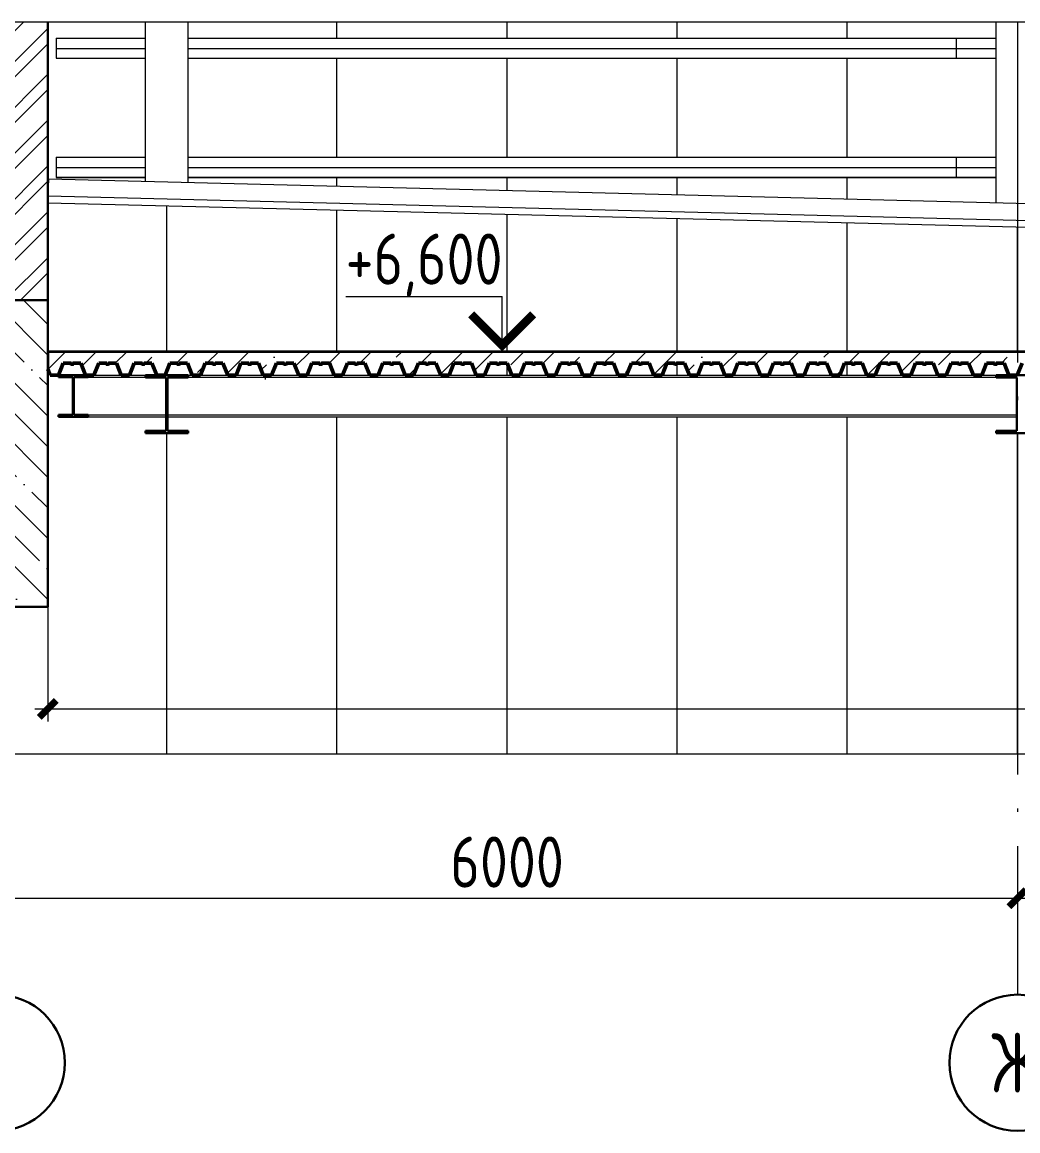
# Model space of a CAD drawing. Extents: x -965262 to 1142518, y -357520 to 71675.
# Drawn here: x 606174 to 612026, y -233089 to -226576 of the extents above; entities that cross this region are included whole.
import ezdxf

# ---------------------------------------------------------------- set-up
doc = ezdxf.new("R2010")
doc.units = 0
doc.header["$LTSCALE"] = 10
doc.linetypes.add('DOTE', pattern=[2.42, 2, -0.2, 0.02, -0.2])
doc.layers.get('0').update_dxf_attribs({"linetype": 'CONTINUOUS', "lineweight": 30})
doc.layers.get('Defpoints').update_dxf_attribs({"linetype": 'CONTINUOUS'})
doc.layers.add('DOTE', color=7, linetype='DOTE', lineweight=9)
doc.layers.add('полы', color=3, linetype='CONTINUOUS', lineweight=35)
doc.styles.add('GOST 2.304', font='isocpeur.ttf', dxfattribs={"width": 0.75, "height": 250})
doc.styles.add('ГОСТ 2м', font='isocpeur.ttf', dxfattribs={"width": 0.8, "height": 250})
doc.dimstyles.new('ГОСТ 2м', dxfattribs={"dimtxt": 250, "dimasz": 100, "dimexe": 75, "dimexo": 150, "dimgap": 62.5, "dimtad": 1, "dimdec": 0, "dimtxsty": 'ГОСТ 2м', "dimblk": 'ARCHTICK', "dimcen": 150, "dimdle": 75, "dimclrd": 256, "dimclre": 256, "dimclrt": 256, "dimadec": 0, "dimazin": 0, "dimtfac": 1, "dimtdec": 0, "dimtmove": 0, "dimatfit": 3, "dimldrblk": 'OBLIQUE', "dimfxl": 1, "dimlwd": 15, "dimlwe": 15, "dimarcsym": 0})

# ---------------------------------------------------------------- blocks, each defined once
blk = doc.blocks.new('_ArchTick')
at = {"color": 0, "linetype": 'ByBlock', "lineweight": 0, "const_width": 0.4}
blk.add_lwpolyline([(-0.5, -0.5), (0.5, 0.5)], dxfattribs=at)
blk = doc.blocks.new('*D2166')
at = {"lineweight": 15, "ltscale": 100, "transparency": 16777216}
for p, q in [((606024, -231572.5), (606024, -231647.5)), ((612024, -231572.5), (612024, -231647.5)), ((605949, -231722.5), (612099, -231722.5))]:
    blk.add_line(p, q, dxfattribs=at)
at = {"layer": 'Defpoints', "color": 0, "lineweight": 15, "ltscale": 100, "transparency": 16777216}
for p in [(606024, -231722.5), (612024, -231722.5), (612024, -231722.5)]:
    blk.add_point(p, dxfattribs=at)
at = {"lineweight": 15, "ltscale": 100, "transparency": 16777216, "xscale": 100, "yscale": 100, "zscale": 100, "rotation": 180}
blk.add_blockref('_ArchTick', (606024, -231722.5), dxfattribs=at)
at = {"lineweight": 15, "ltscale": 100, "transparency": 16777216, "xscale": 100, "yscale": 100, "zscale": 100}
blk.add_blockref('_ArchTick', (612024, -231722.5), dxfattribs=at)
at = {"lineweight": 15, "ltscale": 100, "transparency": 16777216, "insert": (609024, -231510), "char_height": 250, "attachment_point": 5, "style": 'ГОСТ 2м'}
blk.add_mtext('{\\H1.2x;6000}', dxfattribs=at)
blk = doc.blocks.new('_Oblique')
at = {"color": 0, "linetype": 'ByBlock', "lineweight": -2}
blk.add_line((-0.5, -0.5), (0.5, 0.5), dxfattribs=at)
blk = doc.blocks.new('*D2167')
at = {"lineweight": 15, "ltscale": 100, "transparency": 16777216}
for p, q in [((612024, -231572.5), (612024, -231647.5)), ((618024, -231572.5), (618024, -231647.5)), ((611949, -231722.5), (618099, -231722.5))]:
    blk.add_line(p, q, dxfattribs=at)
at = {"layer": 'Defpoints', "color": 0, "lineweight": 15, "ltscale": 100, "transparency": 16777216}
for p in [(612024, -231722.5), (618024, -231722.5), (618024, -231722.5)]:
    blk.add_point(p, dxfattribs=at)
at = {"lineweight": 15, "ltscale": 100, "transparency": 16777216, "xscale": 100, "yscale": 100, "zscale": 100, "rotation": 180}
blk.add_blockref('_ArchTick', (612024, -231722.5), dxfattribs=at)
at = {"lineweight": 15, "ltscale": 100, "transparency": 16777216, "xscale": 100, "yscale": 100, "zscale": 100}
blk.add_blockref('_ArchTick', (618024, -231722.5), dxfattribs=at)
at = {"lineweight": 15, "ltscale": 100, "transparency": 16777216, "insert": (615024, -231510), "char_height": 250, "attachment_point": 5, "style": 'ГОСТ 2м'}
blk.add_mtext('{\\H1.2x;6000}', dxfattribs=at)
blk = doc.blocks.new('*D2168')
at = {"lineweight": 15, "transparency": 16777216}
for p, q in [((606324, -228659.7), (606324, -230684.7)), ((618359, -228659.7), (618359, -230684.7)), ((606249, -230609.7), (618434, -230609.7))]:
    blk.add_line(p, q, dxfattribs=at)
at = {"layer": 'Defpoints', "color": 0, "lineweight": 15, "transparency": 16777216}
for p in [(606324, -228509.7), (618359, -228509.7), (618359, -230609.7)]:
    blk.add_point(p, dxfattribs=at)
at = {"lineweight": 15, "transparency": 16777216, "xscale": 100, "yscale": 100, "zscale": 100, "rotation": 180}
blk.add_blockref('_ArchTick', (606324, -230609.7), dxfattribs=at)
at = {"lineweight": 15, "transparency": 16777216, "xscale": 100, "yscale": 100, "zscale": 100}
blk.add_blockref('_ArchTick', (618359, -230609.7), dxfattribs=at)
at = {"lineweight": 15, "transparency": 16777216, "insert": (612529.2, -230397.2), "char_height": 250, "attachment_point": 5, "style": 'ГОСТ 2м'}
blk.add_mtext('{\\H1.2x;12035}', dxfattribs=at)

msp = doc.modelspace()

# ---------------------------------------------------------------- hatches: boundary and pattern name
at = {"lineweight": 15}
h = msp.add_hatch(dxfattribs=at)
h.set_pattern_fill('ANSI32', color=256, scale=20)
h.set_pattern_definition([(45, (606226.82, -226709.46), (-134.704, 134.704), []), (45, (606316.62, -226709.46), (-134.704, 134.704), [])])
h.paths.add_polyline_path([(606324, -226575.7), (606024, -226575.7), (606024, -226875.7), (606324, -226875.7)])
h.paths.add_polyline_path([(606324, -226875.7), (606024, -226875.7), (606024, -228209.7), (606324, -228209.7)])
h = msp.add_hatch(dxfattribs=at)
h.set_pattern_fill('ANSI35', color=256, scale=40, angle=90)
h.set_pattern_definition([(135, (493303.75, -227225.95), (-179.6051, -179.6051), []), (135, (493303.75, -227046.35), (-179.6051, -179.6051), [317.5, -63.5, 0, -63.5])])
h.paths.add_polyline_path([(606324, -228209.7), (606024, -228209.7), (606024, -230009.7), (606324, -230009.7)])
at = {"layer": 'полы', "lineweight": 15}
h = msp.add_hatch(dxfattribs=at)
h.set_pattern_fill('ANSI35', color=256, scale=40)
h.set_pattern_definition([(45, (618250.5, -228543.77), (-179.605, 179.605), []), (45, (618430.1, -228543.77), (-179.605, 179.605), [317.5, -63.5, 0, -63.5])])
h.paths.add_polyline_path([(618359, -228509.7), (618024, -228509.7), (618024, -228640.8), (618027.6, -228649.7), (618076.5, -228649.7), (618104.6, -228578.4), (618146.4, -228578.4, -0.216364), (618149.7, -228579.9), (618150.8, -228583.2, 0.538865), (618162, -228583.2), (618163.1, -228579.9, -0.216364), (618166.4, -228578.4), (618208.2, -228578.4), (618236.3, -228649.7), (618285.3, -228649.7), (618313.4, -228578.4), (618355.1, -228578.4, -0.274372), (618359, -228580.7)])
h.paths.add_polyline_path([(612024, -228509.7), (606324, -228509.7), (606324, -228614.1), (606338.1, -228649.7), (606387.1, -228649.7), (606415.2, -228578.4), (606460.4, -228578.4, 0.811457), (606472.5, -228583.2, -0.436348), (606477, -228578.4), (606518.7, -228578.4), (606546.8, -228649.7), (606595.8, -228649.7), (606623.9, -228578.4), (606669.1, -228578.4, 0.811457), (606681.3, -228583.2, -0.436348), (606685.7, -228578.4), (606727.5, -228578.4), (606755.6, -228649.7), (606804.6, -228649.7), (606832.7, -228578.4), (606877.9, -228578.4, 0.811457), (606890, -228583.2, -0.436348), (606894.5, -228578.4), (606936.2, -228578.4), (606964.3, -228649.7), (607013.3, -228649.7), (607041.4, -228578.4), (607086.6, -228578.4, 0.811457), (607098.8, -228583.2, -0.436348), (607103.2, -228578.4), (607144.9, -228578.4), (607173.1, -228649.7), (607222, -228649.7), (607250.2, -228578.4), (607295.3, -228578.4, 0.811457), (607307.5, -228583.2, -0.436348), (607311.9, -228578.4), (607353.7, -228578.4), (607381.8, -228649.7), (607430.8, -228649.7), (607458.9, -228578.4), (607504.1, -228578.4, 0.811457), (607516.2, -228583.2, -0.436348), (607520.7, -228578.4), (607562.4, -228578.4), (607590.5, -228649.7), (607639.5, -228649.7), (607667.6, -228578.4), (607712.8, -228578.4, 0.811457), (607725, -228583.2, -0.436348), (607729.4, -228578.4), (607771.2, -228578.4), (607799.3, -228649.7), (607848.3, -228649.7), (607876.4, -228578.4), (607921.6, -228578.4, 0.811457), (607933.7, -228583.2, -0.436348), (607938.2, -228578.4), (607979.9, -228578.4), (608008, -228649.7), (608057, -228649.7), (608085.1, -228578.4), (608130.3, -228578.4, 0.811457), (608142.5, -228583.2, -0.436348), (608146.9, -228578.4), (608188.7, -228578.4), (608216.8, -228649.7), (608265.7, -228649.7), (608293.9, -228578.4), (608339, -228578.4, 0.811457), (608351.2, -228583.2, -0.436348), (608355.6, -228578.4), (608397.4, -228578.4), (608425.5, -228649.7), (608474.5, -228649.7), (608502.6, -228578.4), (608547.8, -228578.4, 0.811457), (608559.9, -228583.2, -0.436348), (608564.4, -228578.4), (608606.1, -228578.4), (608634.2, -228649.7), (608683.2, -228649.7), (608711.3, -228578.4), (608756.5, -228578.4, 0.811457), (608768.7, -228583.2, -0.436348), (608773.1, -228578.4), (608814.9, -228578.4), (608843, -228649.7), (608892, -228649.7), (608920.1, -228578.4), (608965.3, -228578.4, 0.811457), (608977.4, -228583.2, -0.436348), (608981.9, -228578.4), (609023.6, -228578.4), (609051.7, -228649.7), (609100.7, -228649.7), (609128.8, -228578.4), (609174, -228578.4, 0.811457), (609186.2, -228583.2, -0.436348), (609190.6, -228578.4), (609232.4, -228578.4), (609260.5, -228649.7), (609309.4, -228649.7), (609337.6, -228578.4), (609382.7, -228578.4, 0.811457), (609394.9, -228583.2, -0.436348), (609399.3, -228578.4), (609441.1, -228578.4), (609469.2, -228649.7), (609518.2, -228649.7), (609546.3, -228578.4), (609591.5, -228578.4, 0.811457), (609603.6, -228583.2, -0.436348), (609608.1, -228578.4), (609649.8, -228578.4), (609677.9, -228649.7), (609726.9, -228649.7), (609755, -228578.4), (609800.2, -228578.4, 0.811457), (609812.4, -228583.2, -0.436348), (609816.8, -228578.4), (609858.6, -228578.4), (609886.7, -228649.7), (609935.7, -228649.7), (609963.8, -228578.4), (610009, -228578.4, 0.811457), (610021.1, -228583.2, -0.436348), (610025.6, -228578.4), (610067.3, -228578.4), (610095.4, -228649.7), (610144.4, -228649.7), (610172.5, -228578.4), (610217.7, -228578.4, 0.811457), (610229.9, -228583.2, -0.436348), (610234.3, -228578.4), (610276.1, -228578.4), (610304.2, -228649.7), (610353.1, -228649.7), (610381.3, -228578.4), (610426.4, -228578.4, 0.811457), (610438.6, -228583.2, -0.436348), (610443, -228578.4), (610484.8, -228578.4), (610512.9, -228649.7), (610561.9, -228649.7), (610590, -228578.4), (610635.2, -228578.4, 0.811457), (610647.3, -228583.2, -0.436348), (610651.8, -228578.4), (610693.5, -228578.4), (610721.6, -228649.7), (610770.6, -228649.7), (610798.7, -228578.4), (610843.9, -228578.4, 0.811457), (610856.1, -228583.2, -0.436348), (610860.5, -228578.4), (610902.3, -228578.4), (610930.4, -228649.7), (610979.4, -228649.7), (611007.5, -228578.4), (611052.7, -228578.4, 0.811457), (611064.8, -228583.2, -0.436348), (611069.3, -228578.4), (611111, -228578.4), (611139.1, -228649.7), (611188.1, -228649.7), (611216.2, -228578.4), (611261.4, -228578.4, 0.811457), (611273.6, -228583.2, -0.436348), (611278, -228578.4), (611319.8, -228578.4), (611347.9, -228649.7), (611396.8, -228649.7), (611425, -228578.4), (611470.1, -228578.4, 0.811457), (611482.3, -228583.2, -0.436348), (611486.7, -228578.4), (611528.5, -228578.4), (611556.6, -228649.7), (611605.6, -228649.7), (611633.7, -228578.4), (611678.9, -228578.4, 0.811457), (611691, -228583.2, -0.436348), (611695.5, -228578.4), (611737.2, -228578.4), (611765.3, -228649.7), (611814.3, -228649.7), (611842.4, -228578.4), (611887.6, -228578.4, 0.811457), (611899.8, -228583.2, -0.436348), (611904.2, -228578.4), (611946, -228578.4), (611974.1, -228649.7), (612023.1, -228649.7), (612024, -228647.2)])
h.paths.add_polyline_path([(618024, -228509.7), (612024, -228509.7), (612024, -228647.2), (612051.2, -228578.4), (612096.4, -228578.4, 0.811457), (612108.5, -228583.2, -0.436348), (612113, -228578.4), (612154.7, -228578.4), (612182.8, -228649.7), (612231.8, -228649.7), (612259.9, -228578.4), (612305.1, -228578.4, 0.811457), (612317.3, -228583.2, -0.436348), (612321.7, -228578.4), (612363.5, -228578.4), (612391.6, -228649.7), (612440.5, -228649.7), (612468.7, -228578.4), (612513.8, -228578.4, 0.811457), (612526, -228583.2, -0.436348), (612530.4, -228578.4), (612572.2, -228578.4), (612600.3, -228649.7), (612649.3, -228649.7), (612677.4, -228578.4), (612722.6, -228578.4, 0.811457), (612734.7, -228583.2, -0.436348), (612739.2, -228578.4), (612780.9, -228578.4), (612809, -228649.7), (612858, -228649.7), (612886.1, -228578.4), (612931.3, -228578.4, 0.811457), (612943.5, -228583.2, -0.436348), (612947.9, -228578.4), (612989.7, -228578.4), (613017.8, -228649.7), (613066.8, -228649.7), (613094.9, -228578.4), (613140.1, -228578.4, 0.811457), (613152.2, -228583.2, -0.436348), (613156.7, -228578.4), (613198.4, -228578.4), (613226.5, -228649.7), (613275.5, -228649.7), (613303.6, -228578.4), (613348.8, -228578.4, 0.811457), (613361, -228583.2, -0.436348), (613365.4, -228578.4), (613407.2, -228578.4), (613435.3, -228649.7), (613484.3, -228649.7), (613512.4, -228578.4), (613557.5, -228578.4, 0.811457), (613569.7, -228583.2, -0.436348), (613574.1, -228578.4), (613615.9, -228578.4), (613644, -228649.7), (613693, -228649.7), (613721.1, -228578.4), (613766.3, -228578.4, 0.811457), (613778.4, -228583.2, -0.436348), (613782.9, -228578.4), (613824.6, -228578.4), (613852.7, -228649.7), (613901.7, -228649.7), (613929.8, -228578.4), (613975, -228578.4, 0.811457), (613987.2, -228583.2, -0.436348), (613991.6, -228578.4), (614033.4, -228578.4), (614061.5, -228649.7), (614110.5, -228649.7), (614138.6, -228578.4), (614183.8, -228578.4, 0.811457), (614195.9, -228583.2, -0.436348), (614200.4, -228578.4), (614242.1, -228578.4), (614270.2, -228649.7), (614319.2, -228649.7), (614347.3, -228578.4), (614392.5, -228578.4, 0.811457), (614404.7, -228583.2, -0.436348), (614409.1, -228578.4), (614450.9, -228578.4), (614479, -228649.7), (614528, -228649.7), (614556.1, -228578.4), (614601.2, -228578.4, 0.811457), (614613.4, -228583.2, -0.436348), (614617.8, -228578.4), (614659.6, -228578.4), (614687.7, -228649.7), (614736.7, -228649.7), (614764.8, -228578.4), (614810, -228578.4, 0.811457), (614822.1, -228583.2, -0.436348), (614826.6, -228578.4), (614868.3, -228578.4), (614896.4, -228649.7), (614945.4, -228649.7), (614973.5, -228578.4), (615018.7, -228578.4, 0.811457), (615030.9, -228583.2, -0.436348), (615035.3, -228578.4), (615077.1, -228578.4), (615105.2, -228649.7), (615154.2, -228649.7), (615182.3, -228578.4), (615227.5, -228578.4, 0.811457), (615239.6, -228583.2, -0.436348), (615244.1, -228578.4), (615285.8, -228578.4), (615313.9, -228649.7), (615362.9, -228649.7), (615391, -228578.4), (615436.2, -228578.4, 0.811457), (615448.4, -228583.2, -0.436348), (615452.8, -228578.4), (615494.6, -228578.4), (615522.7, -228649.7), (615571.7, -228649.7), (615599.8, -228578.4), (615644.9, -228578.4, 0.811457), (615657.1, -228583.2, -0.436348), (615661.6, -228578.4), (615703.3, -228578.4), (615731.4, -228649.7), (615780.4, -228649.7), (615808.5, -228578.4), (615853.7, -228578.4, 0.811457), (615865.9, -228583.2, -0.436348), (615870.3, -228578.4), (615912, -228578.4), (615940.1, -228649.7), (615989.1, -228649.7), (616017.2, -228578.4), (616062.4, -228578.4, 0.811457), (616074.6, -228583.2, -0.436348), (616079, -228578.4), (616120.8, -228578.4), (616148.9, -228649.7), (616197.9, -228649.7), (616226, -228578.4), (616271.2, -228578.4, 0.811457), (616283.3, -228583.2, -0.436348), (616287.8, -228578.4), (616329.5, -228578.4), (616357.6, -228649.7), (616406.6, -228649.7), (616434.7, -228578.4), (616479.9, -228578.4, 0.811457), (616492.1, -228583.2, -0.436348), (616496.5, -228578.4), (616538.3, -228578.4), (616566.4, -228649.7), (616615.4, -228649.7), (616643.5, -228578.4), (616688.6, -228578.4, 0.811457), (616700.8, -228583.2, -0.436348), (616705.3, -228578.4), (616747, -228578.4), (616775.1, -228649.7), (616824.1, -228649.7), (616852.2, -228578.4), (616897.4, -228578.4, 0.811457), (616909.6, -228583.2, -0.436348), (616914, -228578.4), (616955.7, -228578.4), (616983.9, -228649.7), (617032.8, -228649.7), (617060.9, -228578.4), (617106.1, -228578.4, 0.811457), (617118.3, -228583.2, -0.436348), (617122.7, -228578.4), (617164.5, -228578.4), (617192.6, -228649.7), (617241.6, -228649.7), (617269.7, -228578.4), (617314.9, -228578.4, 0.811457), (617327, -228583.2, -0.436348), (617331.5, -228578.4), (617373.2, -228578.4), (617401.3, -228649.7), (617450.3, -228649.7), (617478.4, -228578.4), (617523.6, -228578.4, 0.811457), (617535.8, -228583.2, -0.436348), (617540.2, -228578.4), (617582, -228578.4), (617610.1, -228649.7), (617659.1, -228649.7), (617687.2, -228578.4), (617732.3, -228578.4, 0.811457), (617744.5, -228583.2, -0.436348), (617749, -228578.4), (617790.7, -228578.4), (617818.8, -228649.7), (617867.8, -228649.7), (617895.9, -228578.4), (617941.1, -228578.4, 0.811457), (617953.3, -228583.2, -0.436348), (617957.7, -228578.4), (617999.4, -228578.4), (618024, -228640.8)])

# ---------------------------------------------------------------- linework, layer by layer
at = {"color": 5, "lineweight": 15, "ltscale": 10, "extrusion": (-1.83697e-16, -1, 0)}
for p, q in [((619034, -226575.7, 9801.8), (600374, -226575.7, 9801.8)), ((619034, -230875.7, 9801.8), (600374, -230875.7, 9801.8))]:
    msp.add_line(p, q, dxfattribs=at)
for p, q in [((606324, -228209.7, 9801.8), (606324, -226575.7, 9801.8)), ((606324, -230009.7, 9801.8), (606324, -228209.7, 9801.8)), ((606386.5, -228660.7, 9801.8), (606386.5, -228649.7, 9801.8)), ((606386.5, -228649.7, 9801.8), (606561.5, -228649.7, 9801.8)), ((606470.5, -228660.7, 9801.8), (606386.5, -228660.7, 9801.8)), ((606470.5, -228882.7, 9801.8), (606470.5, -228660.7, 9801.8)), ((606561.5, -228660.7, 9801.8), (606477.5, -228660.7, 9801.8)), ((606477.5, -228660.7, 9801.8), (606477.5, -228882.7, 9801.8)), ((606561.5, -228649.7, 9801.8), (606561.5, -228660.7, 9801.8)), ((606899, -228663.7, 9801.8), (606899, -228649.7, 9801.8)), ((606899, -228649.7, 9801.8), (607149, -228649.7, 9801.8)), ((607019.5, -228663.7, 9801.8), (606899, -228663.7, 9801.8)), ((607146.5, -228649.7, 9801.8), (606901.5, -228649.7, 9801.8)), ((607019.5, -228975.7, 9801.8), (607019.5, -228663.7, 9801.8)), ((607149, -228663.7, 9801.8), (607028.5, -228663.7, 9801.8)), ((607028.5, -228663.7, 9801.8), (607028.5, -228975.7, 9801.8)), ((607149, -228649.7, 9801.8), (607149, -228663.7, 9801.8)), ((611899, -228663.7, 9801.8), (611899, -228649.7, 9801.8)), ((611899, -228649.7, 9801.8), (612149, -228649.7, 9801.8)), ((612019.5, -228663.7, 9801.8), (611899, -228663.7, 9801.8)), ((612146.5, -228649.7, 9801.8), (611901.5, -228649.7, 9801.8)), ((612019.5, -228975.7, 9801.8), (612019.5, -228663.7, 9801.8)), ((606386.5, -228893.7, 9801.8), (606386.5, -228882.7, 9801.8)), ((606386.5, -228882.7, 9801.8), (606470.5, -228882.7, 9801.8)), ((606561.5, -228893.7, 9801.8), (606386.5, -228893.7, 9801.8)), ((606477.5, -228882.7, 9801.8), (606561.5, -228882.7, 9801.8)), ((606561.5, -228882.7, 9801.8), (606561.5, -228893.7, 9801.8)), ((606899, -228989.7, 9801.8), (606899, -228975.7, 9801.8)), ((606899, -228975.7, 9801.8), (607019.5, -228975.7, 9801.8)), ((606899, -228989.7, 9801.8), (607149, -228989.7, 9801.8)), ((607028.5, -228975.7, 9801.8), (607149, -228975.7, 9801.8)), ((607149, -228975.7, 9801.8), (607149, -228989.7, 9801.8)), ((611899, -228989.7, 9801.8), (611899, -228975.7, 9801.8)), ((611899, -228975.7, 9801.8), (612019.5, -228975.7, 9801.8)), ((612149, -228989.7, 9801.8), (611899, -228989.7, 9801.8)), ((612146.5, -228989.7, 9801.8), (611901.5, -228989.7, 9801.8)), ((606024, -230009.7, 9801.8), (606324, -230009.7, 9801.8))]:
    msp.add_line(p, q)
at = {"lineweight": 15}
for p, q in [((606899, -227510.6, 9801.8), (606899, -226575.7, 9801.8)), ((607149, -227516.9, 9801.8), (607149, -226575.7, 9801.8)), ((608024, -226669.7, 9801.8), (608024, -226575.7, 9801.8)), ((609024, -226669.7, 9801.8), (609024, -226575.7, 9801.8)), ((610024, -226669.7, 9801.8), (610024, -226575.7, 9801.8)), ((611024, -226669.7, 9801.8), (611024, -226575.7, 9801.8)), ((611899, -227635.4, 9801.8), (611899, -226575.7, 9801.8)), ((606374, -226669.7, 9801.8), (606899, -226669.7, 9801.8)), ((606374, -226669.7, 9801.8), (606374, -226729.7, 9801.8)), ((607149, -226669.7, 9801.8), (611899, -226669.7, 9801.8)), ((611664, -226669.7, 9801.8), (611899, -226669.7, 9801.8)), ((611664, -226669.7, 9801.8), (611664, -226729.7, 9801.8)), ((606374, -226729.7, 9801.8), (606899, -226729.7, 9801.8)), ((606374, -226729.7, 9801.8), (606374, -226786.5, 9801.8)), ((606374, -226786.5, 9801.8), (606899, -226786.5, 9801.8)), ((606374, -226786.5, 9801.8), (606374, -226788.1, 9801.8)), ((606374, -226788.1, 9801.8), (606899, -226788.1, 9801.8)), ((607149, -226729.7, 9801.8), (611899, -226729.7, 9801.8)), ((607149, -226786.5, 9801.8), (611899, -226786.5, 9801.8)), ((607149, -226788.1, 9801.8), (611899, -226788.1, 9801.8)), ((608024, -227369.7, 9801.8), (608024, -226788.1, 9801.8)), ((609024, -227369.7, 9801.8), (609024, -226788.1, 9801.8)), ((610024, -227369.7, 9801.8), (610024, -226788.1, 9801.8)), ((611024, -227369.7, 9801.8), (611024, -226788.1, 9801.8)), ((611664, -226729.7, 9801.8), (611899, -226729.7, 9801.8)), ((611664, -226729.7, 9801.8), (611664, -226786.5, 9801.8)), ((611664, -226786.5, 9801.8), (611899, -226786.5, 9801.8)), ((611664, -226786.5, 9801.8), (611664, -226788.1, 9801.8)), ((611664, -226788.1, 9801.8), (611899, -226788.1, 9801.8)), ((606374, -227369.7, 9801.8), (606899, -227369.7, 9801.8)), ((606374, -227369.7, 9801.8), (606374, -227429.7, 9801.8)), ((607149, -227369.7, 9801.8), (611899, -227369.7, 9801.8)), ((611664, -227369.7, 9801.8), (611899, -227369.7, 9801.8)), ((611664, -227369.7, 9801.8), (611664, -227429.7, 9801.8)), ((606374, -227429.7, 9801.8), (606899, -227429.7, 9801.8)), ((606374, -227429.7, 9801.8), (606374, -227486.5, 9801.8)), ((607149, -227429.7, 9801.8), (611899, -227429.7, 9801.8)), ((611664, -227429.7, 9801.8), (611899, -227429.7, 9801.8)), ((611664, -227429.7, 9801.8), (611664, -227486.5, 9801.8)), ((606327.5, -227496.4, 9801.8), (606325, -227596.3, 9801.8)), ((606327.5, -227496.4, 9801.8), (618359, -227796.7, 9801.8)), ((606374, -227486.5, 9801.8), (606899, -227486.5, 9801.8)), ((606374, -227486.5, 9801.8), (606374, -227488.1, 9801.8)), ((606374, -227488.1, 9801.8), (606899, -227488.1, 9801.8)), ((607149, -227486.5, 9801.8), (611899, -227486.5, 9801.8)), ((607149, -227488.1, 9801.8), (611899, -227488.1, 9801.8)), ((608024, -227538.7, 9801.8), (608024, -227488.1, 9801.8)), ((609024, -227563.7, 9801.8), (609024, -227488.1, 9801.8)), ((610024, -227588.6, 9801.8), (610024, -227488.1, 9801.8)), ((611024, -227613.6, 9801.8), (611024, -227488.1, 9801.8)), ((611664, -227486.5, 9801.8), (611899, -227486.5, 9801.8)), ((611664, -227486.5, 9801.8), (611664, -227488.1, 9801.8)), ((611664, -227488.1, 9801.8), (611899, -227488.1, 9801.8)), ((606325, -227596.3, 9801.8), (606324, -227636.3, 9801.8)), ((606324, -227636.3, 9801.8), (618359, -227936.7, 9801.8)), ((606325, -227596.3, 9801.8), (618359, -227896.7, 9801.8)), ((607024, -228509.7, 9801.8), (607024, -227653.8, 9801.8)), ((608024, -228509.7, 9801.8), (608024, -227678.8, 9801.8)), ((609024, -228509.7, 9801.8), (609024, -227703.7, 9801.8)), ((610024, -228509.7, 9801.8), (610024, -227728.7, 9801.8)), ((611024, -228509.7, 9801.8), (611024, -227753.6, 9801.8)), ((612024, -228509.7, 9801.8), (612024, -227778.6, 9801.8)), ((608994.8, -228509.7, 9801.8), (608994.8, -228187.3, 9801.8)), ((609024, -228649.7, 9801.8), (609024, -228579.5, 9801.8)), ((610024, -228649.7, 9801.8), (610024, -228578.7, 9801.8)), ((611024, -228649.7, 9801.8), (611024, -228578.4, 9801.8)), ((606561.5, -228649.7, 9801.8), (606899, -228649.7, 9801.8)), ((606561.5, -228660.7, 9801.8), (606899, -228660.7, 9801.8)), ((607024, -228649.7, 9801.8), (607024, -228622.5, 9801.8)), ((607149, -228649.7, 9801.8), (611899, -228649.7, 9801.8)), ((607149, -228660.7, 9801.8), (611899, -228660.7, 9801.8)), ((607604, -228649.7, 9801.8), (607604, -228640.7, 9801.8)), ((607604, -228675.7, 9801.8), (607604, -228663.7, 9801.8)), ((612024, -228649.7, 9801.8), (612024, -228647.2, 9801.8)), ((606561.5, -228882.7, 9801.8), (607019.5, -228882.7, 9801.8)), ((606561.5, -228893.7, 9801.8), (607019.5, -228893.7, 9801.8)), ((607028.5, -228882.7, 9801.8), (612019.5, -228882.7, 9801.8)), ((607028.5, -228893.7, 9801.8), (612019.5, -228893.7, 9801.8)), ((608024, -230875.7, 9801.8), (608024, -228893.7, 9801.8)), ((609024, -230875.7, 9801.8), (609024, -228893.7, 9801.8)), ((610024, -230875.7, 9801.8), (610024, -228893.7, 9801.8)), ((611024, -230875.7, 9801.8), (611024, -228893.7, 9801.8)), ((607024, -230875.7, 9801.8), (607024, -228989.7, 9801.8)), ((612024, -230875.7, 9801.8), (612024, -228989.7, 9801.8))]:
    msp.add_line(p, q, dxfattribs=at)
at = {"extrusion": (1.83697e-16, 0, -1)}
msp.add_line((606024, -228209.7, 9801.8), (606324, -228209.7, 9801.8), dxfattribs=at)
at = {"lineweight": 15, "ltscale": 0.3}
msp.add_line((608076.7, -228187.3, 9801.8), (608994.8, -228187.3, 9801.8), dxfattribs=at)
at = {"lineweight": 15, "const_width": 50, "elevation": 9801.8}
msp.add_lwpolyline([(609177.1, -228292), (608994.8, -228474.3), (608812.5, -228292)], dxfattribs=at)
at = {"layer": 'DOTE', "ltscale": 100}
msp.add_line((612024, -226575.7, 9801.8), (612024, -232289, 9801.8), dxfattribs=at)
at = {"layer": 'DOTE', "linetype": 'Continuous', "lineweight": 30}
for centre in [(606024, -232689, 9801.8), (612024, -232689, 9801.8)]:
    msp.add_circle(centre, 400, dxfattribs=at)
at = {"layer": 'полы'}
for q in [(618359, -228509.7, 9801.8), (606324, -228614.1, 9801.8)]:
    msp.add_line((606324, -228509.7, 9801.8), q, dxfattribs=at)
at = {"layer": 'полы', "lineweight": 15}
msp.add_line((606324, -228649.7, 9801.8), (606324, -228509.7, 9801.8), dxfattribs=at)
at = {"layer": 'полы', "lineweight": 50}
for p, q in [((606338.1, -228649.7, 9801.8), (606324, -228614.1, 9801.8)), ((606387.1, -228649.7, 9801.8), (606415.2, -228578.4, 9801.8)), ((606456.9, -228578.4, 9801.8), (606415.2, -228578.4, 9801.8)), ((606461.4, -228583.2, 9801.8), (606460.3, -228579.9, 9801.8)), ((606472.5, -228583.2, 9801.8), (606473.6, -228579.9, 9801.8)), ((606518.7, -228578.4, 9801.8), (606477, -228578.4, 9801.8)), ((606546.8, -228649.7, 9801.8), (606518.7, -228578.4, 9801.8)), ((606595.8, -228649.7, 9801.8), (606623.9, -228578.4, 9801.8)), ((606665.7, -228578.4, 9801.8), (606623.9, -228578.4, 9801.8)), ((606670.1, -228583.2, 9801.8), (606669, -228579.9, 9801.8)), ((606681.3, -228583.2, 9801.8), (606682.4, -228579.9, 9801.8)), ((606727.5, -228578.4, 9801.8), (606685.7, -228578.4, 9801.8)), ((606755.6, -228649.7, 9801.8), (606727.5, -228578.4, 9801.8)), ((606804.6, -228649.7, 9801.8), (606832.7, -228578.4, 9801.8)), ((606874.4, -228578.4, 9801.8), (606832.7, -228578.4, 9801.8)), ((606878.9, -228583.2, 9801.8), (606877.8, -228579.9, 9801.8)), ((606890, -228583.2, 9801.8), (606891.1, -228579.9, 9801.8)), ((606936.2, -228578.4, 9801.8), (606894.5, -228578.4, 9801.8)), ((606964.3, -228649.7, 9801.8), (606936.2, -228578.4, 9801.8)), ((607013.3, -228649.7, 9801.8), (607041.4, -228578.4, 9801.8)), ((607083.2, -228578.4, 9801.8), (607041.4, -228578.4, 9801.8)), ((607087.6, -228583.2, 9801.8), (607086.5, -228579.9, 9801.8)), ((607098.8, -228583.2, 9801.8), (607099.8, -228579.9, 9801.8)), ((607144.9, -228578.4, 9801.8), (607103.2, -228578.4, 9801.8)), ((607173.1, -228649.7, 9801.8), (607144.9, -228578.4, 9801.8)), ((607222, -228649.7, 9801.8), (607250.2, -228578.4, 9801.8)), ((607291.9, -228578.4, 9801.8), (607250.2, -228578.4, 9801.8)), ((607296.3, -228583.2, 9801.8), (607295.3, -228579.9, 9801.8)), ((607307.5, -228583.2, 9801.8), (607308.6, -228579.9, 9801.8)), ((607353.7, -228578.4, 9801.8), (607311.9, -228578.4, 9801.8)), ((607381.8, -228649.7, 9801.8), (607353.7, -228578.4, 9801.8)), ((607430.8, -228649.7, 9801.8), (607458.9, -228578.4, 9801.8)), ((607500.6, -228578.4, 9801.8), (607458.9, -228578.4, 9801.8)), ((607505.1, -228583.2, 9801.8), (607504, -228579.9, 9801.8)), ((607516.2, -228583.2, 9801.8), (607517.3, -228579.9, 9801.8)), ((607562.4, -228578.4, 9801.8), (607520.7, -228578.4, 9801.8)), ((607590.5, -228649.7, 9801.8), (607562.4, -228578.4, 9801.8)), ((607639.5, -228649.7, 9801.8), (607667.6, -228578.4, 9801.8)), ((607709.4, -228578.4, 9801.8), (607667.6, -228578.4, 9801.8)), ((607713.8, -228583.2, 9801.8), (607712.7, -228579.9, 9801.8)), ((607725, -228583.2, 9801.8), (607726.1, -228579.9, 9801.8)), ((607771.2, -228578.4, 9801.8), (607729.4, -228578.4, 9801.8)), ((607799.3, -228649.7, 9801.8), (607771.2, -228578.4, 9801.8)), ((607848.3, -228649.7, 9801.8), (607876.4, -228578.4, 9801.8)), ((607918.1, -228578.4, 9801.8), (607876.4, -228578.4, 9801.8)), ((607922.6, -228583.2, 9801.8), (607921.5, -228579.9, 9801.8)), ((607933.7, -228583.2, 9801.8), (607934.8, -228579.9, 9801.8)), ((607979.9, -228578.4, 9801.8), (607938.2, -228578.4, 9801.8)), ((608008, -228649.7, 9801.8), (607979.9, -228578.4, 9801.8)), ((608057, -228649.7, 9801.8), (608085.1, -228578.4, 9801.8)), ((608126.9, -228578.4, 9801.8), (608085.1, -228578.4, 9801.8)), ((608131.3, -228583.2, 9801.8), (608130.2, -228579.9, 9801.8)), ((608142.5, -228583.2, 9801.8), (608143.5, -228579.9, 9801.8)), ((608188.7, -228578.4, 9801.8), (608146.9, -228578.4, 9801.8)), ((608216.8, -228649.7, 9801.8), (608188.7, -228578.4, 9801.8)), ((608265.7, -228649.7, 9801.8), (608293.9, -228578.4, 9801.8)), ((608335.6, -228578.4, 9801.8), (608293.9, -228578.4, 9801.8)), ((608340, -228583.2, 9801.8), (608339, -228579.9, 9801.8)), ((608351.2, -228583.2, 9801.8), (608352.3, -228579.9, 9801.8)), ((608397.4, -228578.4, 9801.8), (608355.6, -228578.4, 9801.8)), ((608425.5, -228649.7, 9801.8), (608397.4, -228578.4, 9801.8)), ((608474.5, -228649.7, 9801.8), (608502.6, -228578.4, 9801.8)), ((608544.3, -228578.4, 9801.8), (608502.6, -228578.4, 9801.8)), ((608548.8, -228583.2, 9801.8), (608547.7, -228579.9, 9801.8)), ((608559.9, -228583.2, 9801.8), (608561, -228579.9, 9801.8)), ((608606.1, -228578.4, 9801.8), (608564.4, -228578.4, 9801.8)), ((608634.2, -228649.7, 9801.8), (608606.1, -228578.4, 9801.8)), ((608683.2, -228649.7, 9801.8), (608711.3, -228578.4, 9801.8)), ((608753.1, -228578.4, 9801.8), (608711.3, -228578.4, 9801.8)), ((608757.5, -228583.2, 9801.8), (608756.4, -228579.9, 9801.8)), ((608768.7, -228583.2, 9801.8), (608769.8, -228579.9, 9801.8)), ((608814.9, -228578.4, 9801.8), (608773.1, -228578.4, 9801.8)), ((608843, -228649.7, 9801.8), (608814.9, -228578.4, 9801.8)), ((608892, -228649.7, 9801.8), (608920.1, -228578.4, 9801.8)), ((608961.8, -228578.4, 9801.8), (608920.1, -228578.4, 9801.8)), ((608966.3, -228583.2, 9801.8), (608965.2, -228579.9, 9801.8)), ((608977.4, -228583.2, 9801.8), (608978.5, -228579.9, 9801.8)), ((609023.6, -228578.4, 9801.8), (608981.9, -228578.4, 9801.8)), ((609051.7, -228649.7, 9801.8), (609023.6, -228578.4, 9801.8)), ((609100.7, -228649.7, 9801.8), (609128.8, -228578.4, 9801.8)), ((609170.6, -228578.4, 9801.8), (609128.8, -228578.4, 9801.8)), ((609175, -228583.2, 9801.8), (609173.9, -228579.9, 9801.8)), ((609186.2, -228583.2, 9801.8), (609187.3, -228579.9, 9801.8)), ((609232.4, -228578.4, 9801.8), (609190.6, -228578.4, 9801.8)), ((609260.5, -228649.7, 9801.8), (609232.4, -228578.4, 9801.8)), ((609309.4, -228649.7, 9801.8), (609337.6, -228578.4, 9801.8)), ((609379.3, -228578.4, 9801.8), (609337.6, -228578.4, 9801.8)), ((609383.7, -228583.2, 9801.8), (609382.7, -228579.9, 9801.8)), ((609394.9, -228583.2, 9801.8), (609396, -228579.9, 9801.8)), ((609441.1, -228578.4, 9801.8), (609399.3, -228578.4, 9801.8)), ((609469.2, -228649.7, 9801.8), (609441.1, -228578.4, 9801.8)), ((609518.2, -228649.7, 9801.8), (609546.3, -228578.4, 9801.8)), ((609588, -228578.4, 9801.8), (609546.3, -228578.4, 9801.8)), ((609592.5, -228583.2, 9801.8), (609591.4, -228579.9, 9801.8)), ((609603.6, -228583.2, 9801.8), (609604.7, -228579.9, 9801.8)), ((609649.8, -228578.4, 9801.8), (609608.1, -228578.4, 9801.8)), ((609677.9, -228649.7, 9801.8), (609649.8, -228578.4, 9801.8)), ((609726.9, -228649.7, 9801.8), (609755, -228578.4, 9801.8)), ((609796.8, -228578.4, 9801.8), (609755, -228578.4, 9801.8)), ((609801.2, -228583.2, 9801.8), (609800.1, -228579.9, 9801.8)), ((609812.4, -228583.2, 9801.8), (609813.5, -228579.9, 9801.8)), ((609858.6, -228578.4, 9801.8), (609816.8, -228578.4, 9801.8)), ((609886.7, -228649.7, 9801.8), (609858.6, -228578.4, 9801.8)), ((609935.7, -228649.7, 9801.8), (609963.8, -228578.4, 9801.8)), ((610005.5, -228578.4, 9801.8), (609963.8, -228578.4, 9801.8)), ((610010, -228583.2, 9801.8), (610008.9, -228579.9, 9801.8)), ((610021.1, -228583.2, 9801.8), (610022.2, -228579.9, 9801.8)), ((610067.3, -228578.4, 9801.8), (610025.6, -228578.4, 9801.8)), ((610095.4, -228649.7, 9801.8), (610067.3, -228578.4, 9801.8)), ((610144.4, -228649.7, 9801.8), (610172.5, -228578.4, 9801.8)), ((610214.3, -228578.4, 9801.8), (610172.5, -228578.4, 9801.8)), ((610218.7, -228583.2, 9801.8), (610217.6, -228579.9, 9801.8)), ((610229.9, -228583.2, 9801.8), (610231, -228579.9, 9801.8)), ((610276.1, -228578.4, 9801.8), (610234.3, -228578.4, 9801.8)), ((610304.2, -228649.7, 9801.8), (610276.1, -228578.4, 9801.8)), ((610353.1, -228649.7, 9801.8), (610381.3, -228578.4, 9801.8)), ((610423, -228578.4, 9801.8), (610381.3, -228578.4, 9801.8)), ((610427.4, -228583.2, 9801.8), (610426.4, -228579.9, 9801.8)), ((610438.6, -228583.2, 9801.8), (610439.7, -228579.9, 9801.8)), ((610484.8, -228578.4, 9801.8), (610443, -228578.4, 9801.8)), ((610512.9, -228649.7, 9801.8), (610484.8, -228578.4, 9801.8)), ((610561.9, -228649.7, 9801.8), (610590, -228578.4, 9801.8)), ((610631.7, -228578.4, 9801.8), (610590, -228578.4, 9801.8)), ((610636.2, -228583.2, 9801.8), (610635.1, -228579.9, 9801.8)), ((610647.3, -228583.2, 9801.8), (610648.4, -228579.9, 9801.8)), ((610693.5, -228578.4, 9801.8), (610651.8, -228578.4, 9801.8)), ((610721.6, -228649.7, 9801.8), (610693.5, -228578.4, 9801.8)), ((610770.6, -228649.7, 9801.8), (610798.7, -228578.4, 9801.8)), ((610840.5, -228578.4, 9801.8), (610798.7, -228578.4, 9801.8)), ((610844.9, -228583.2, 9801.8), (610843.8, -228579.9, 9801.8)), ((610856.1, -228583.2, 9801.8), (610857.2, -228579.9, 9801.8)), ((610902.3, -228578.4, 9801.8), (610860.5, -228578.4, 9801.8)), ((610930.4, -228649.7, 9801.8), (610902.3, -228578.4, 9801.8)), ((610979.4, -228649.7, 9801.8), (611007.5, -228578.4, 9801.8)), ((611049.2, -228578.4, 9801.8), (611007.5, -228578.4, 9801.8)), ((611053.7, -228583.2, 9801.8), (611052.6, -228579.9, 9801.8)), ((611064.8, -228583.2, 9801.8), (611065.9, -228579.9, 9801.8)), ((611111, -228578.4, 9801.8), (611069.3, -228578.4, 9801.8)), ((611139.1, -228649.7, 9801.8), (611111, -228578.4, 9801.8)), ((611188.1, -228649.7, 9801.8), (611216.2, -228578.4, 9801.8)), ((611258, -228578.4, 9801.8), (611216.2, -228578.4, 9801.8)), ((611262.4, -228583.2, 9801.8), (611261.3, -228579.9, 9801.8)), ((611273.6, -228583.2, 9801.8), (611274.7, -228579.9, 9801.8)), ((611319.8, -228578.4, 9801.8), (611278, -228578.4, 9801.8)), ((611347.9, -228649.7, 9801.8), (611319.8, -228578.4, 9801.8)), ((611396.8, -228649.7, 9801.8), (611425, -228578.4, 9801.8)), ((611466.7, -228578.4, 9801.8), (611425, -228578.4, 9801.8)), ((611471.1, -228583.2, 9801.8), (611470.1, -228579.9, 9801.8)), ((611482.3, -228583.2, 9801.8), (611483.4, -228579.9, 9801.8)), ((611528.5, -228578.4, 9801.8), (611486.7, -228578.4, 9801.8)), ((611556.6, -228649.7, 9801.8), (611528.5, -228578.4, 9801.8)), ((611605.6, -228649.7, 9801.8), (611633.7, -228578.4, 9801.8)), ((611675.4, -228578.4, 9801.8), (611633.7, -228578.4, 9801.8)), ((611679.9, -228583.2, 9801.8), (611678.8, -228579.9, 9801.8)), ((611691, -228583.2, 9801.8), (611692.1, -228579.9, 9801.8)), ((611737.2, -228578.4, 9801.8), (611695.5, -228578.4, 9801.8)), ((611765.3, -228649.7, 9801.8), (611737.2, -228578.4, 9801.8)), ((611814.3, -228649.7, 9801.8), (611842.4, -228578.4, 9801.8)), ((611884.2, -228578.4, 9801.8), (611842.4, -228578.4, 9801.8)), ((611888.6, -228583.2, 9801.8), (611887.5, -228579.9, 9801.8)), ((611899.8, -228583.2, 9801.8), (611900.9, -228579.9, 9801.8)), ((611946, -228578.4, 9801.8), (611904.2, -228578.4, 9801.8)), ((611974.1, -228649.7, 9801.8), (611946, -228578.4, 9801.8)), ((612023.1, -228649.7, 9801.8), (612051.2, -228578.4, 9801.8)), ((606387.1, -228649.7, 9801.8), (606338.1, -228649.7, 9801.8)), ((606595.8, -228649.7, 9801.8), (606546.8, -228649.7, 9801.8)), ((606804.6, -228649.7, 9801.8), (606755.6, -228649.7, 9801.8)), ((607013.3, -228649.7, 9801.8), (606964.3, -228649.7, 9801.8)), ((607222, -228649.7, 9801.8), (607173.1, -228649.7, 9801.8)), ((607430.8, -228649.7, 9801.8), (607381.8, -228649.7, 9801.8)), ((607639.5, -228649.7, 9801.8), (607590.5, -228649.7, 9801.8)), ((607848.3, -228649.7, 9801.8), (607799.3, -228649.7, 9801.8)), ((608057, -228649.7, 9801.8), (608008, -228649.7, 9801.8)), ((608265.7, -228649.7, 9801.8), (608216.8, -228649.7, 9801.8)), ((608474.5, -228649.7, 9801.8), (608425.5, -228649.7, 9801.8)), ((608683.2, -228649.7, 9801.8), (608634.2, -228649.7, 9801.8)), ((608892, -228649.7, 9801.8), (608843, -228649.7, 9801.8)), ((609100.7, -228649.7, 9801.8), (609051.7, -228649.7, 9801.8)), ((609309.4, -228649.7, 9801.8), (609260.5, -228649.7, 9801.8)), ((609518.2, -228649.7, 9801.8), (609469.2, -228649.7, 9801.8)), ((609726.9, -228649.7, 9801.8), (609677.9, -228649.7, 9801.8)), ((609935.7, -228649.7, 9801.8), (609886.7, -228649.7, 9801.8)), ((610144.4, -228649.7, 9801.8), (610095.4, -228649.7, 9801.8)), ((610353.1, -228649.7, 9801.8), (610304.2, -228649.7, 9801.8)), ((610561.9, -228649.7, 9801.8), (610512.9, -228649.7, 9801.8)), ((610770.6, -228649.7, 9801.8), (610721.6, -228649.7, 9801.8)), ((610979.4, -228649.7, 9801.8), (610930.4, -228649.7, 9801.8)), ((611188.1, -228649.7, 9801.8), (611139.1, -228649.7, 9801.8)), ((611396.8, -228649.7, 9801.8), (611347.9, -228649.7, 9801.8)), ((611605.6, -228649.7, 9801.8), (611556.6, -228649.7, 9801.8)), ((611814.3, -228649.7, 9801.8), (611765.3, -228649.7, 9801.8)), ((612023.1, -228649.7, 9801.8), (611974.1, -228649.7, 9801.8))]:
    msp.add_line(p, q, dxfattribs=at)
for centre, radius, start, end in [((606456.9, -228582.9, 9801.8), 4.45, 41.16568, 90), ((606467, -228579.5, 9801.8), 6.68, 213.36268, 326.63732), ((606477, -228582.9, 9801.8), 4.45, 90, 138.83432), ((606665.7, -228582.9, 9801.8), 4.45, 41.16568, 90), ((606675.7, -228579.5, 9801.8), 6.68, 213.36268, 326.63732), ((606685.7, -228582.9, 9801.8), 4.45, 90, 138.83432), ((606874.4, -228582.9, 9801.8), 4.45, 41.16568, 90), ((606884.4, -228579.5, 9801.8), 6.68, 213.36268, 326.63732), ((606894.5, -228582.9, 9801.8), 4.45, 90, 138.83432), ((607083.2, -228582.9, 9801.8), 4.45, 41.16568, 90), ((607093.2, -228579.5, 9801.8), 6.68, 213.36268, 326.63732), ((607103.2, -228582.9, 9801.8), 4.45, 90, 138.83432), ((607291.9, -228582.9, 9801.8), 4.45, 41.16568, 90), ((607301.9, -228579.5, 9801.8), 6.68, 213.36268, 326.63732), ((607311.9, -228582.9, 9801.8), 4.45, 90, 138.83432), ((607500.6, -228582.9, 9801.8), 4.45, 41.16568, 90), ((607510.7, -228579.5, 9801.8), 6.68, 213.36268, 326.63732), ((607520.7, -228582.9, 9801.8), 4.45, 90, 138.83432), ((607709.4, -228582.9, 9801.8), 4.45, 41.16568, 90), ((607719.4, -228579.5, 9801.8), 6.68, 213.36268, 326.63732), ((607729.4, -228582.9, 9801.8), 4.45, 90, 138.83432), ((607918.1, -228582.9, 9801.8), 4.45, 41.16568, 90), ((607928.1, -228579.5, 9801.8), 6.68, 213.36268, 326.63732), ((607938.2, -228582.9, 9801.8), 4.45, 90, 138.83432), ((608126.9, -228582.9, 9801.8), 4.45, 41.16568, 90), ((608136.9, -228579.5, 9801.8), 6.68, 213.36268, 326.63732), ((608146.9, -228582.9, 9801.8), 4.45, 90, 138.83432), ((608335.6, -228582.9, 9801.8), 4.45, 41.16568, 90), ((608345.6, -228579.5, 9801.8), 6.68, 213.36268, 326.63732), ((608355.6, -228582.9, 9801.8), 4.45, 90, 138.83432), ((608544.3, -228582.9, 9801.8), 4.45, 41.16568, 90), ((608554.4, -228579.5, 9801.8), 6.68, 213.36268, 326.63732), ((608564.4, -228582.9, 9801.8), 4.45, 90, 138.83432), ((608753.1, -228582.9, 9801.8), 4.45, 41.16568, 90), ((608763.1, -228579.5, 9801.8), 6.68, 213.36268, 326.63732), ((608773.1, -228582.9, 9801.8), 4.45, 90, 138.83432), ((608961.8, -228582.9, 9801.8), 4.45, 41.16568, 90), ((608971.8, -228579.5, 9801.8), 6.68, 213.36268, 326.63732), ((608981.9, -228582.9, 9801.8), 4.45, 90, 138.83432), ((609170.6, -228582.9, 9801.8), 4.45, 41.16568, 90), ((609180.6, -228579.5, 9801.8), 6.68, 213.36268, 326.63732), ((609190.6, -228582.9, 9801.8), 4.45, 90, 138.83432), ((609379.3, -228582.9, 9801.8), 4.45, 41.16568, 90), ((609389.3, -228579.5, 9801.8), 6.68, 213.36268, 326.63732), ((609399.3, -228582.9, 9801.8), 4.45, 90, 138.83432), ((609588, -228582.9, 9801.8), 4.45, 41.16568, 90), ((609598.1, -228579.5, 9801.8), 6.68, 213.36268, 326.63732), ((609608.1, -228582.9, 9801.8), 4.45, 90, 138.83432), ((609796.8, -228582.9, 9801.8), 4.45, 41.16568, 90), ((609806.8, -228579.5, 9801.8), 6.68, 213.36268, 326.63732), ((609816.8, -228582.9, 9801.8), 4.45, 90, 138.83432), ((610005.5, -228582.9, 9801.8), 4.45, 41.16568, 90), ((610015.5, -228579.5, 9801.8), 6.68, 213.36268, 326.63732), ((610025.6, -228582.9, 9801.8), 4.45, 90, 138.83432), ((610214.3, -228582.9, 9801.8), 4.45, 41.16568, 90), ((610224.3, -228579.5, 9801.8), 6.68, 213.36268, 326.63732), ((610234.3, -228582.9, 9801.8), 4.45, 90, 138.83432), ((610423, -228582.9, 9801.8), 4.45, 41.16568, 90), ((610433, -228579.5, 9801.8), 6.68, 213.36268, 326.63732), ((610443, -228582.9, 9801.8), 4.45, 90, 138.83432), ((610631.7, -228582.9, 9801.8), 4.45, 41.16568, 90), ((610641.8, -228579.5, 9801.8), 6.68, 213.36268, 326.63732), ((610651.8, -228582.9, 9801.8), 4.45, 90, 138.83432), ((610840.5, -228582.9, 9801.8), 4.45, 41.16568, 90), ((610850.5, -228579.5, 9801.8), 6.68, 213.36268, 326.63732), ((610860.5, -228582.9, 9801.8), 4.45, 90, 138.83432), ((611049.2, -228582.9, 9801.8), 4.45, 41.16568, 90), ((611059.2, -228579.5, 9801.8), 6.68, 213.36268, 326.63732), ((611069.3, -228582.9, 9801.8), 4.45, 90, 138.83432), ((611258, -228582.9, 9801.8), 4.45, 41.16568, 90), ((611268, -228579.5, 9801.8), 6.68, 213.36268, 326.63732), ((611278, -228582.9, 9801.8), 4.45, 90, 138.83432), ((611466.7, -228582.9, 9801.8), 4.45, 41.16568, 90), ((611476.7, -228579.5, 9801.8), 6.68, 213.36268, 326.63732), ((611486.7, -228582.9, 9801.8), 4.45, 90, 138.83432), ((611675.4, -228582.9, 9801.8), 4.45, 41.16568, 90), ((611685.5, -228579.5, 9801.8), 6.68, 213.36268, 326.63732), ((611695.5, -228582.9, 9801.8), 4.45, 90, 138.83432), ((611884.2, -228582.9, 9801.8), 4.45, 41.16568, 90), ((611894.2, -228579.5, 9801.8), 6.68, 213.36268, 326.63732), ((611904.2, -228582.9, 9801.8), 4.45, 90, 138.83432)]:
    msp.add_arc(centre, radius, start, end, dxfattribs=at)

# ---------------------------------------------------------------- texts
at = {"insert": (608536.2, -228002.6, 9801.8), "char_height": 300, "width": 1200, "attachment_point": 5, "style": 'GOST 2.304'}
msp.add_mtext('{\\W0.8;+6,600}', dxfattribs=at)
at = {"layer": 'DOTE', "linetype": 'Continuous', "lineweight": 30, "ltscale": 100, "insert": (612024, -232689, 9801.8), "char_height": 350, "width": 800, "attachment_point": 5, "style": 'GOST 2.304'}
msp.add_mtext('Ж', dxfattribs=at)

# ---------------------------------------------------------------- dimensions: what is measured, and where the dimension line sits
at = {"lineweight": 15}
dim = msp.add_linear_dim(base=(618359, -230609.7, 9801.8), p1=(606324, -228509.7, 9801.8), p2=(618359, -228509.7, 9801.8), text='{\\H1.2x;<>}', dimstyle='ГОСТ 2м', dxfattribs=at)
dim.commit()
dim.dimension.update_dxf_attribs({"geometry": '*D2168', "text_midpoint": (612529.2, -230609.7, 9801.8), "dimtype": 160})
at = {"lineweight": 15, "ltscale": 100}
for base, p1, p2, picture, middle in [((612024, -231722.5, 9801.8), (606024, -231722.5, 9801.8), (612024, -231722.5, 9801.8), '*D2166', (609024, -231510, 9801.8)), ((618024, -231722.5, 9801.8), (612024, -231722.5, 9801.8), (618024, -231722.5, 9801.8), '*D2167', (615024, -231510, 9801.8))]:
    dim = msp.add_linear_dim(base=base, p1=p1, p2=p2, text='{\\H1.2x;<>}', dimstyle='ГОСТ 2м', dxfattribs=at)
    dim.commit()
    dim.dimension.update_dxf_attribs({"geometry": picture, "text_midpoint": middle})

doc.saveas('drawing.dxf')
